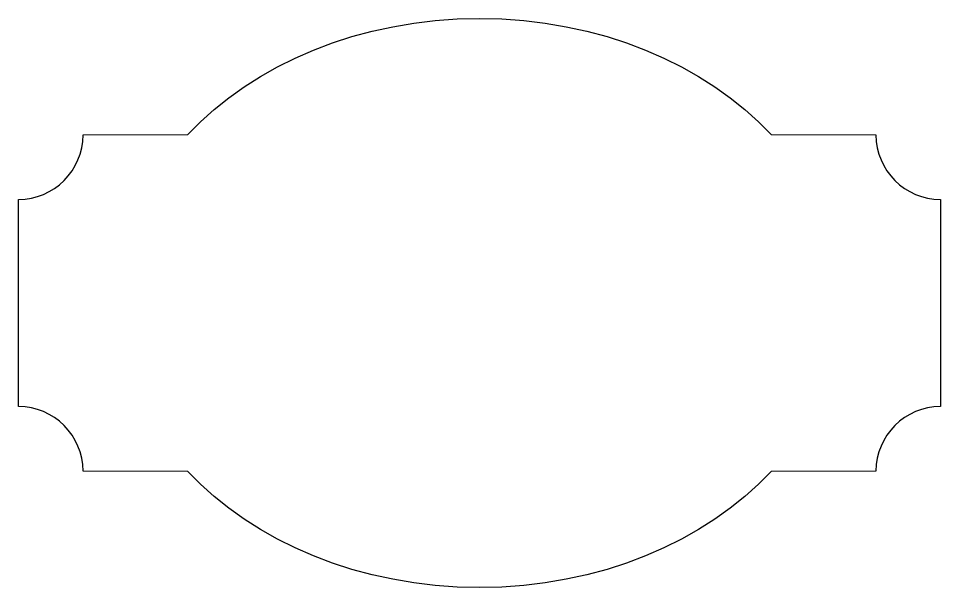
# Model space of a CAD drawing. Header units: inches. Extents: x -8 to 618, y 203 to 590.
import ezdxf

# ---------------------------------------------------------------- set-up
doc = ezdxf.new("R2010")
doc.units = ezdxf.units.IN
doc.header["$MEASUREMENT"] = 0
doc.layers.add('Layer0', color=7, linetype='Continuous')

# ---------------------------------------------------------------- blocks, each defined once
blk = doc.blocks.new('block 2')
at = {"layer": 'Layer0', "color": 142, "lineweight": 25, "true_color": 0x0095d8}
blk.add_lwpolyline([(618.5, 326.23), (614.01, 326.01), (609.65, 325.34), (605.45, 324.27), (601.42, 322.79), (597.58, 320.95), (593.97, 318.75), (590.59, 316.23), (587.48, 313.4), (584.65, 310.29), (582.13, 306.92), (579.94, 303.3), (578.09, 299.47), (576.62, 295.44), (575.54, 291.23), (574.88, 286.87), (574.65, 282.39), (503.59, 282.25), (494.88, 273.5), (485.55, 265.16), (475.64, 257.26), (465.17, 249.8), (454.17, 242.82), (442.66, 236.34), (430.67, 230.38), (418.22, 224.95), (405.35, 220.08), (392.07, 215.79), (378.43, 212.1), (364.43, 209.04), (350.11, 206.62), (335.5, 204.86), (320.62, 203.8), (305.5, 203.44), (290.38, 203.8), (275.5, 204.86), (260.89, 206.62), (246.57, 209.04), (232.57, 212.1), (218.93, 215.79), (205.65, 220.08), (192.78, 224.95), (180.33, 230.38), (168.34, 236.34), (156.83, 242.82), (145.83, 249.8), (135.36, 257.26), (125.45, 265.16), (116.12, 273.5), (107.41, 282.25), (36.35, 282.39), (36.12, 286.87), (35.46, 291.23), (34.38, 295.44), (32.91, 299.47), (31.06, 303.3), (28.87, 306.92), (26.35, 310.29), (23.52, 313.4), (20.41, 316.23), (17.03, 318.75), (13.42, 320.95), (9.58, 322.79), (5.55, 324.27), (1.35, 325.34), (-3.01, 326.01), (-7.5, 326.23), (-7.5, 466.77), (-3.01, 466.99), (1.35, 467.65), (5.55, 468.73), (9.58, 470.21), (13.42, 472.05), (17.03, 474.24), (20.41, 476.77), (23.52, 479.6), (26.35, 482.71), (28.87, 486.08), (31.06, 489.7), (32.91, 493.53), (34.38, 497.56), (35.46, 501.77), (36.12, 506.13), (36.35, 510.61), (107.41, 510.75), (116.12, 519.5), (125.45, 527.84), (135.36, 535.74), (145.83, 543.2), (156.83, 550.18), (168.34, 556.66), (180.33, 562.62), (192.78, 568.05), (205.65, 572.92), (218.93, 577.21), (232.57, 580.9), (246.57, 583.96), (260.89, 586.38), (275.5, 588.14), (290.38, 589.2), (305.5, 589.56), (320.62, 589.2), (335.5, 588.14), (350.11, 586.38), (364.43, 583.96), (378.43, 580.9), (392.07, 577.21), (405.35, 572.92), (418.22, 568.05), (430.67, 562.62), (442.66, 556.66), (454.17, 550.18), (465.17, 543.2), (475.64, 535.74), (485.55, 527.84), (494.88, 519.5), (503.59, 510.75), (574.65, 510.61), (574.88, 506.13), (575.54, 501.77), (576.62, 497.56), (578.09, 493.53), (579.94, 489.7), (582.13, 486.08), (584.65, 482.71), (587.48, 479.6), (590.59, 476.77), (593.97, 474.24), (597.58, 472.05), (601.42, 470.21), (605.45, 468.73), (609.65, 467.65), (614.01, 466.99), (618.5, 466.77), (618.5, 326.23)], dxfattribs=at)

msp = doc.modelspace()

# ---------------------------------------------------------------- block references
at = {"layer": 'Layer0'}
msp.add_blockref('block 2', (0, 0), dxfattribs=at)

doc.saveas('drawing.dxf')
